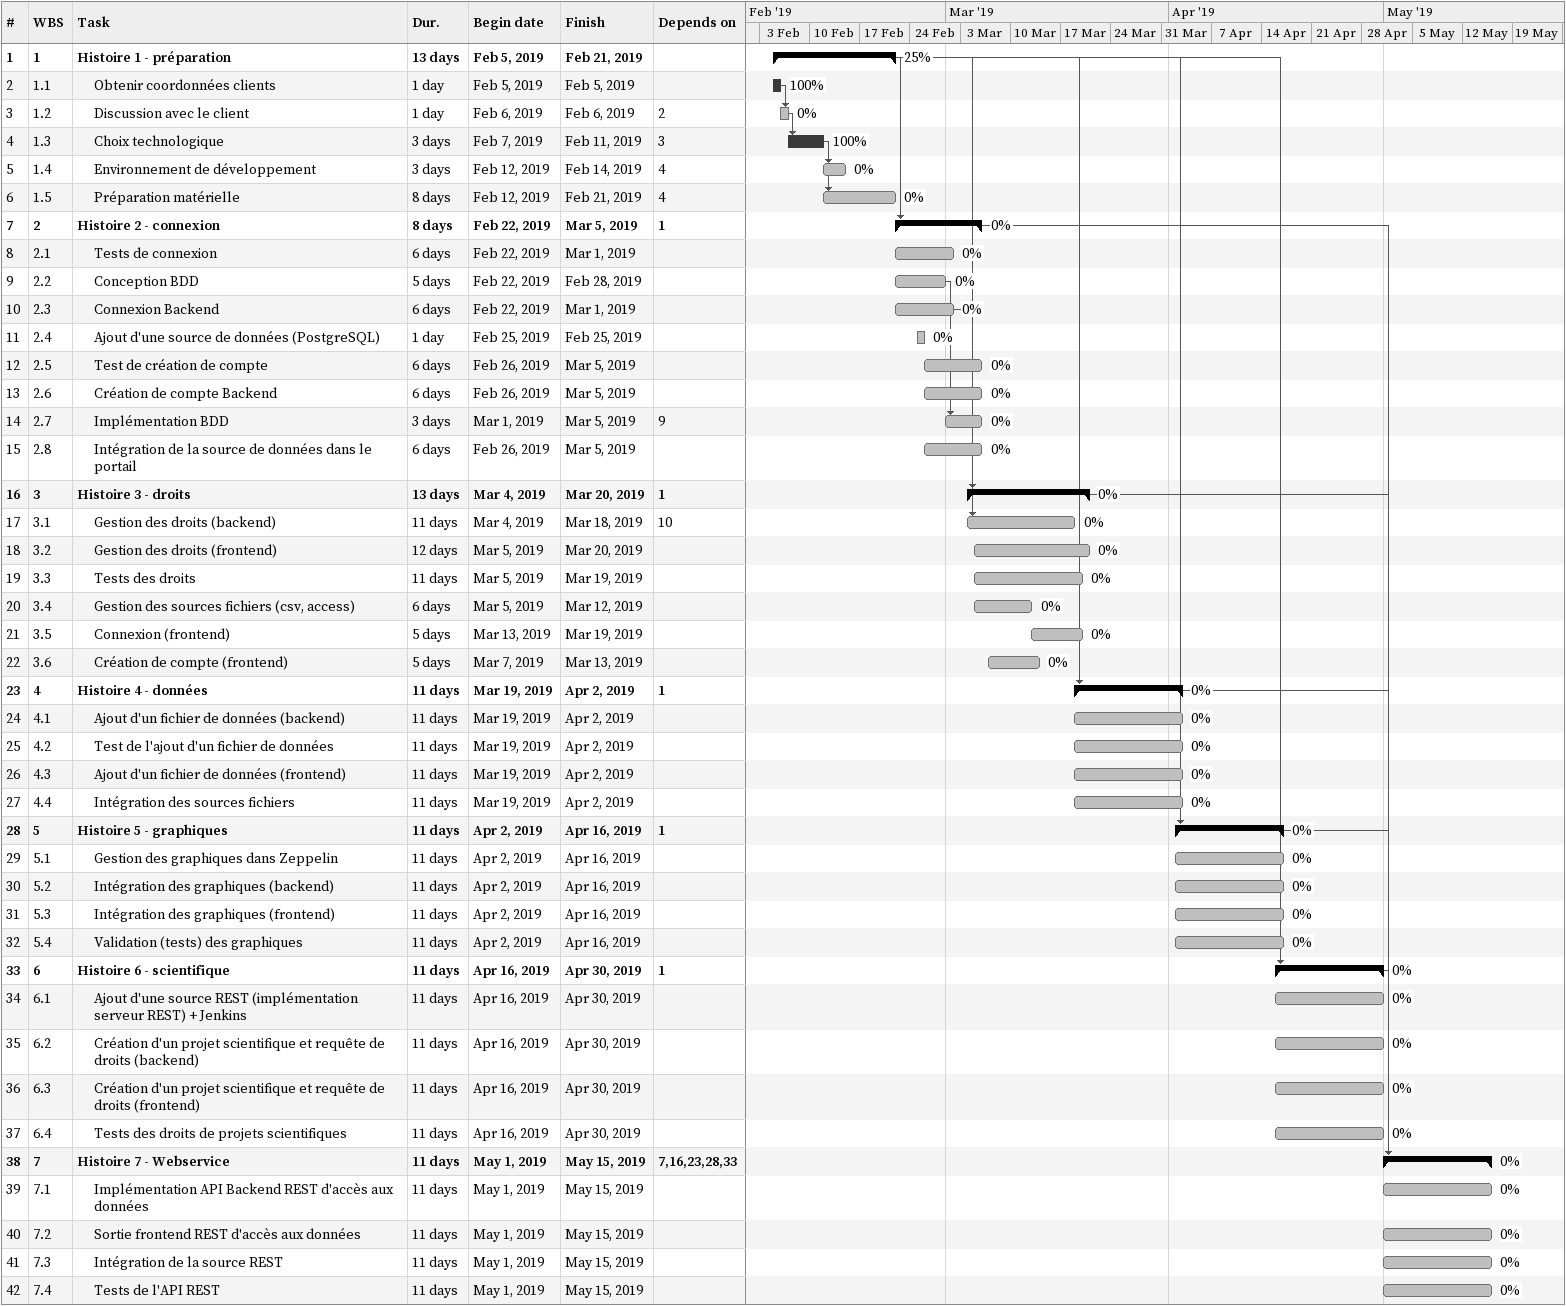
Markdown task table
| ID | WBS | Task | Duration | Start | Finish | Predecessors | % complete |
|---|---|---|---|---|---|---|---|
| 1 | 1 | **Histoire 1 - préparation** | 13d | 2019-02-05 | 2019-02-21 |  | 25 |
| 2 | 1.1 | Obtenir coordonnées clients | 1d | 2019-02-05 | 2019-02-05 |  | 100 |
| 3 | 1.2 | Discussion avec le client | 1d | 2019-02-06 | 2019-02-06 | 2 | 0 |
| 4 | 1.3 | Choix technologique | 3d | 2019-02-07 | 2019-02-11 | 3 | 100 |
| 5 | 1.4 | Environnement de développement | 3d | 2019-02-12 | 2019-02-14 | 4 | 0 |
| 6 | 1.5 | Préparation matérielle | 8d | 2019-02-12 | 2019-02-21 | 4 | 0 |
| 7 | 2 | **Histoire 2 - connexion** | 8d | 2019-02-22 | 2019-03-05 | 1 | 0 |
| 8 | 2.1 | Tests de connexion | 6d | 2019-02-22 | 2019-03-01 |  | 0 |
| 9 | 2.2 | Conception BDD | 5d | 2019-02-22 | 2019-02-28 |  | 0 |
| 10 | 2.3 | Connexion Backend | 6d | 2019-02-22 | 2019-03-01 |  | 0 |
| 11 | 2.4 | Ajout d'une source de données (PostgreSQL) | 1d | 2019-02-25 | 2019-02-25 |  | 0 |
| 12 | 2.5 | Test de création de compte | 6d | 2019-02-26 | 2019-03-05 |  | 0 |
| 13 | 2.6 | Création de compte Backend | 6d | 2019-02-26 | 2019-03-05 |  | 0 |
| 14 | 2.7 | Implémentation BDD | 3d | 2019-03-01 | 2019-03-05 | 9 | 0 |
| 15 | 2.8 | Intégration de la source de données dans le portail | 6d | 2019-02-26 | 2019-03-05 |  | 0 |
| 16 | 3 | **Histoire 3 - droits** | 13d | 2019-03-04 | 2019-03-20 | 1 | 0 |
| 17 | 3.1 | Gestion des droits (backend) | 11d | 2019-03-04 | 2019-03-18 | 10 | 0 |
| 18 | 3.2 | Gestion des droits (frontend) | 12d | 2019-03-05 | 2019-03-20 |  | 0 |
| 19 | 3.3 | Tests des droits | 11d | 2019-03-05 | 2019-03-19 |  | 0 |
| 20 | 3.4 | Gestion des sources fichiers (csv, access) | 6d | 2019-03-05 | 2019-03-12 |  | 0 |
| 21 | 3.5 | Connexion (frontend) | 5d | 2019-03-13 | 2019-03-19 |  | 0 |
| 22 | 3.6 | Création de compte (frontend) | 5d | 2019-03-07 | 2019-03-13 |  | 0 |
| 23 | 4 | **Histoire 4 - données** | 11d | 2019-03-19 | 2019-04-02 | 1 | 0 |
| 24 | 4.1 | Ajout d'un fichier de données (backend) | 11d | 2019-03-19 | 2019-04-02 |  | 0 |
| 25 | 4.2 | Test de l'ajout d'un fichier de données | 11d | 2019-03-19 | 2019-04-02 |  | 0 |
| 26 | 4.3 | Ajout d'un fichier de données (frontend) | 11d | 2019-03-19 | 2019-04-02 |  | 0 |
| 27 | 4.4 | Intégration des sources fichiers | 11d | 2019-03-19 | 2019-04-02 |  | 0 |
| 28 | 5 | **Histoire 5 - graphiques** | 11d | 2019-04-02 | 2019-04-16 | 1 | 0 |
| 29 | 5.1 | Gestion des graphiques dans Zeppelin | 11d | 2019-04-02 | 2019-04-16 |  | 0 |
| 30 | 5.2 | Intégration des graphiques (backend) | 11d | 2019-04-02 | 2019-04-16 |  | 0 |
| 31 | 5.3 | Intégration des graphiques (frontend) | 11d | 2019-04-02 | 2019-04-16 |  | 0 |
| 32 | 5.4 | Validation (tests) des graphiques | 11d | 2019-04-02 | 2019-04-16 |  | 0 |
| 33 | 6 | **Histoire 6 - scientifique** | 11d | 2019-04-16 | 2019-04-30 | 1 | 0 |
| 34 | 6.1 | Ajout d'une source REST (implémentation serveur REST) + Jenkins | 11d | 2019-04-16 | 2019-04-30 |  | 0 |
| 35 | 6.2 | Création d'un projet scientifique et requête de droits (backend) | 11d | 2019-04-16 | 2019-04-30 |  | 0 |
| 36 | 6.3 | Création d'un projet scientifique et requête de droits (frontend) | 11d | 2019-04-16 | 2019-04-30 |  | 0 |
| 37 | 6.4 | Tests des droits de projets scientifiques | 11d | 2019-04-16 | 2019-04-30 |  | 0 |
| 38 | 7 | **Histoire 7 - Webservice** | 11d | 2019-05-01 | 2019-05-15 | 7, 16, 23, 28, 33 | 0 |
| 39 | 7.1 | Implémentation API Backend REST d'accès aux données | 11d | 2019-05-01 | 2019-05-15 |  | 0 |
| 40 | 7.2 | Sortie frontend REST d'accès aux données | 11d | 2019-05-01 | 2019-05-15 |  | 0 |
| 41 | 7.3 | Intégration de la source REST | 11d | 2019-05-01 | 2019-05-15 |  | 0 |
| 42 | 7.4 | Tests de l'API REST | 11d | 2019-05-01 | 2019-05-15 |  | 0 |
